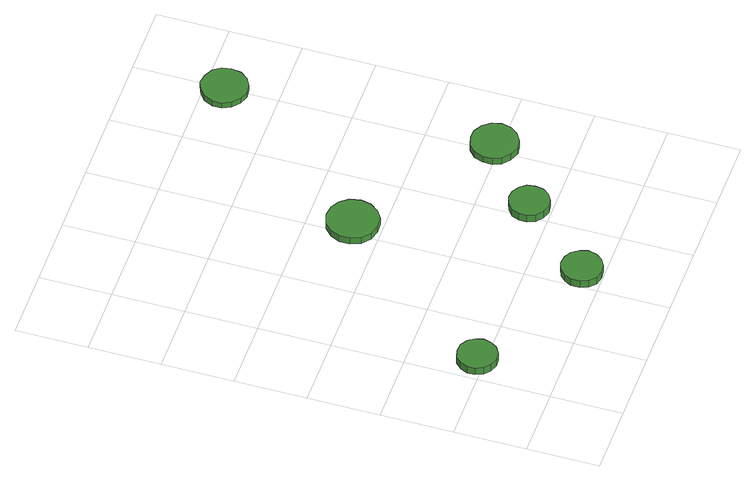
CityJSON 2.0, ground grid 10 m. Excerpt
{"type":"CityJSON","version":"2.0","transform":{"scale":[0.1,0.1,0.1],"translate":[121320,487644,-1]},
"CityObjects":{
"tree1":{"type":"SolitaryVegetationObject","attributes":{"function":"something"},"geometry":[{"type":"MultiSurface","lod":"1","boundaries":[[[0,1,2,3,4,5,6,7,8,9,10,11,12,13,14]],[[15,16,17,18,19,20,21,22,23,24,25,26,27,28,29]],[[0,29,28,1]],[[1,28,27,2]],[[2,27,26,3]],[[3,26,25,4]],[[4,25,24,5]],[[5,24,23,6]],[[6,23,22,7]],[[7,22,21,8]],[[8,21,20,9]],[[9,20,19,10]],[[10,19,18,11]],[[11,18,17,12]],[[12,17,16,13]],[[13,16,15,14]],[[14,15,29,0]]]}]},
"tree2":{"type":"SolitaryVegetationObject","attributes":{"function":"something"},"geometry":[{"type":"MultiSurface","lod":"1","boundaries":[[[30,31,32,33,34,35,36,37,38,39,40,41,42,43,44]],[[45,46,47,48,49,50,51,52,53,54,55,56,57,58,59]],[[30,59,58,31]],[[31,58,57,32]],[[32,57,56,33]],[[33,56,55,34]],[[34,55,54,35]],[[35,54,53,36]],[[36,53,52,37]],[[37,52,51,38]],[[38,51,50,39]],[[39,50,49,40]],[[40,49,48,41]],[[41,48,47,42]],[[42,47,46,43]],[[43,46,45,44]],[[44,45,59,30]]]}]},
"tree3":{"type":"SolitaryVegetationObject","attributes":{"function":"something"},"geometry":[{"type":"MultiSurface","lod":"1","boundaries":[[[60,61,62,63,64,65,66,67,68,69,70,71,72,73,74]],[[75,76,77,78,79,80,81,82,83,84,85,86,87,88,89]],[[60,89,88,61]],[[61,88,87,62]],[[62,87,86,63]],[[63,86,85,64]],[[64,85,84,65]],[[65,84,83,66]],[[66,83,82,67]],[[67,82,81,68]],[[68,81,80,69]],[[69,80,79,70]],[[70,79,78,71]],[[71,78,77,72]],[[72,77,76,73]],[[73,76,75,74]],[[74,75,89,60]]]}]},
"tree4":{"type":"SolitaryVegetationObject","attributes":{"function":"something"},"geometry":[{"type":"MultiSurface","lod":"1","boundaries":[[[90,91,92,93,94,95,96,97,98,99,100,101,102,103,104]],[[105,106,107,108,109,110,111,112,113,114,115,116,117,118,119]],[[90,119,118,91]],[[91,118,117,92]],[[92,117,116,93]],[[93,116,115,94]],[[94,115,114,95]],[[95,114,113,96]],[[96,113,112,97]],[[97,112,111,98]],[[98,111,110,99]],[[99,110,109,100]],[[100,109,108,101]],[[101,108,107,102]],[[102,107,106,103]],[[103,106,105,104]],[[104,105,119,90]]]}]},
"tree5":{"type":"SolitaryVegetationObject","attributes":{"function":"something"},"geometry":[{"type":"MultiSurface","lod":"1","boundaries":[[[120,121,122,123,124,125,126,127,128,129,130,131,132,133,134]],[[135,136,137,138,139,140,141,142,143,144,145,146,147,148,149]],[[120,149,148,121]],[[121,148,147,122]],[[122,147,146,123]],[[123,146,145,124]],[[124,145,144,125]],[[125,144,143,126]],[[126,143,142,127]],[[127,142,141,128]],[[128,141,140,129]],[[129,140,139,130]],[[130,139,138,131]],[[131,138,137,132]],[[132,137,136,133]],[[133,136,135,134]],[[134,135,149,120]]]}]},
"tree6":{"type":"SolitaryVegetationObject","attributes":{"function":"something"},"geometry":[{"type":"MultiSurface","lod":"1","boundaries":[[[150,151,152,153,154,155,156,157,158,159,160,161,162,163,164]],[[165,166,167,168,169,170,171,172,173,174,175,176,177,178,179]],[[150,179,178,151]],[[151,178,177,152]],[[152,177,176,153]],[[153,176,175,154]],[[154,175,174,155]],[[155,174,173,156]],[[156,173,172,157]],[[157,172,171,158]],[[158,171,170,159]],[[159,170,169,160]],[[160,169,168,161]],[[161,168,167,162]],[[162,167,166,163]],[[163,166,165,164]],[[164,165,179,150]]]}]}
},
"vertices":[
[62,111,20],[59,122,20],[53,131,20],[43,137,20],[32,138,20],[21,135,20],[13,127,20],[8,117,20],[8,106,20],[13,95,20],[21,88,20],[32,84,20],[43,85,20],[53,91,20],[59,100,20],[59,100,8],[53,91,8],[43,85,8],[32,84,8],[21,88,8],[13,95,8],[8,106,8],[8,117,8],[13,127,8],[21,135,8],[32,138,8],[43,137,8],[53,131,8],[59,122,8],[62,111,8],
[256,30,20],[253,41,20],[246,51,20],[236,57,20],[224,58,20],[213,54,20],[205,46,20],[200,36,20],[200,24,20],[205,13,20],[213,5,20],[224,2,20],[236,3,20],[246,9,20],[253,18,20],[253,18,8],[246,9,8],[236,3,8],[224,2,8],[213,5,8],[205,13,8],[200,24,8],[200,36,8],[205,46,8],[213,54,8],[224,58,8],[236,57,8],[246,51,8],[253,41,8],[256,30,8],
[252,340,20],[249,355,20],[240,367,20],[228,374,20],[213,376,20],[199,371,20],[188,361,20],[182,348,20],[182,333,20],[188,319,20],[199,309,20],[213,305,20],[228,306,20],[240,314,20],[249,326,20],[249,326,9],[240,314,9],[228,306,9],[213,305,9],[199,309,9],[188,319,9],[182,333,9],[182,348,9],[188,361,9],[199,371,9],[213,376,9],[228,374,9],[240,367,9],[249,355,9],[252,340,9],
[346,132,20],[344,143,20],[337,152,20],[327,158,20],[316,159,20],[305,155,20],[296,148,20],[292,137,20],[292,126,20],[296,115,20],[305,108,20],[316,104,20],[327,105,20],[337,111,20],[344,120,20],[344,120,8],[337,111,8],[327,105,8],[316,104,8],[305,108,8],[296,115,8],[292,126,8],[292,137,8],[296,148,8],[305,155,8],[316,159,8],[327,158,8],[337,152,8],[344,143,8],[346,132,8],
[441,208,19],[438,221,19],[430,232,19],[418,239,19],[405,240,19],[392,236,19],[382,227,19],[377,214,19],[377,201,19],[382,189,19],[392,180,19],[405,175,19],[418,177,19],[430,184,19],[438,195,19],[438,195,8],[430,184,8],[418,177,8],[405,175,8],[392,180,8],[382,189,8],[377,201,8],[377,214,8],[382,227,8],[392,236,8],[405,240,8],[418,239,8],[430,232,8],[438,221,8],[441,208,8],
[428,574,18],[426,587,18],[418,598,18],[406,604,18],[393,606,18],[381,601,18],[371,593,18],[365,580,18],[365,567,18],[371,555,18],[381,546,18],[393,542,18],[406,543,18],[418,550,18],[426,561,18],[426,561,9],[418,550,9],[406,543,9],[393,542,9],[381,546,9],[371,555,9],[365,567,9],[365,580,9],[371,593,9],[381,601,9],[393,606,9],[406,604,9],[418,598,9],[426,587,9],[428,574,9]
]}
